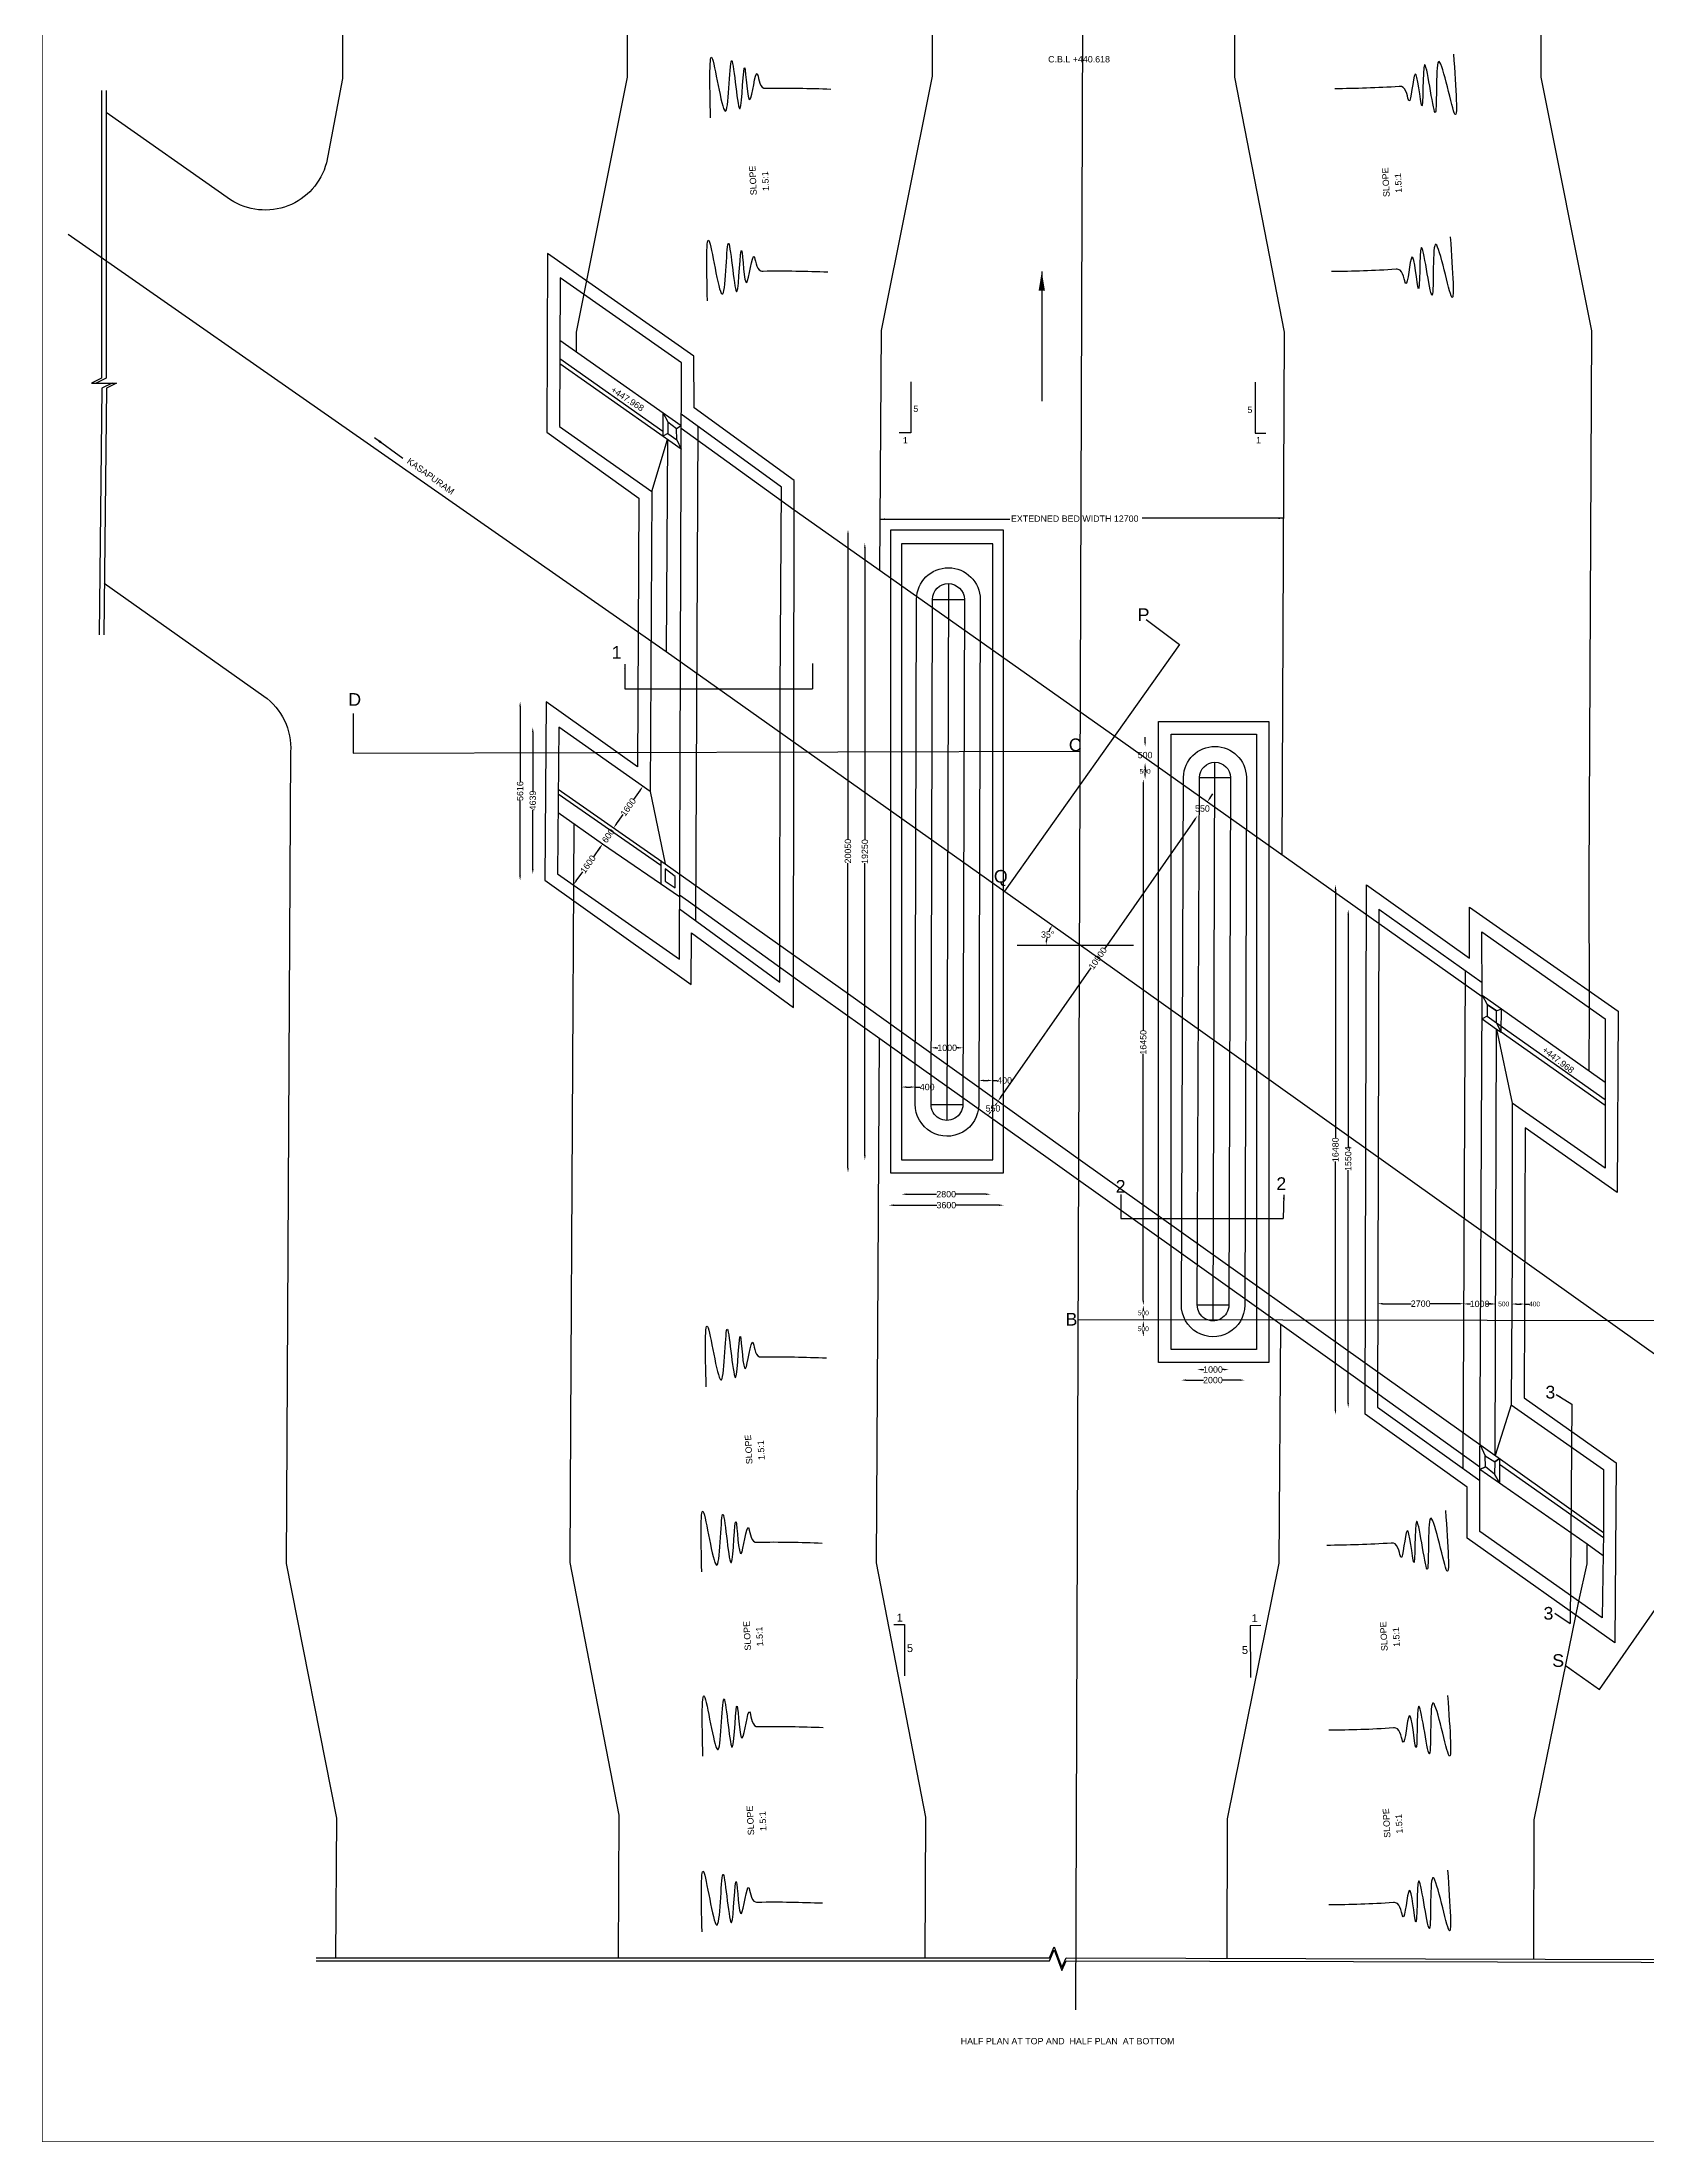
# Model space of a CAD drawing. Header units: inches. Extents: x -43035 to 47938, y -227984 to -120308.
# Drawn here: x -43035 to 7560, y -227984 to -161797 of the extents above; entities that cross this region are included whole.
import ezdxf

# ---------------------------------------------------------------- set-up
doc = ezdxf.new("R2010")
doc.units = ezdxf.units.IN
doc.header["$MEASUREMENT"] = 0
doc.styles.get("Standard").update_dxf_attribs({"font": 'arial.ttf'})
doc.dimstyles.new('ST100', dxfattribs={"dimtxt": 200, "dimasz": 150, "dimexe": 0, "dimexo": 300, "dimgap": 0.09, "dimtad": 0, "dimtih": 1, "dimtoh": 1, "dimdec": 0, "dimzin": 0, "dimdsep": 46, "dimtxsty": 'Standard', "dimcen": 0, "dimse1": 1, "dimse2": 1, "dimadec": 0, "dimazin": 0, "dimtfac": 1, "dimtdec": 0, "dimtofl": 0, "dimtmove": 0, "dimatfit": 3, "dimfxl": 2000, "dimtolj": 1, "dimtzin": 0, "dimarcsym": 0})

# ---------------------------------------------------------------- blocks, each defined once
blk = doc.blocks.new('*D99')
at = {"color": 0, "lineweight": -2, "transparency": 16777216}
for p, q in [((-27964, -182738), (-27964, -185107)), ((-27964, -188073), (-27964, -185704))]:
    blk.add_line(p, q, dxfattribs=at)
at = {"color": 0, "transparency": 16777216}
for points in [[(-27989, -182738), (-27939, -182738), (-27964, -182588)], [(-27989, -188073), (-27939, -188073), (-27964, -188223)]]:
    blk.add_solid(points, dxfattribs=at)
at = {"color": 0, "transparency": 16777216, "insert": (-27964, -185406), "char_height": 200, "attachment_point": 5, "rotation": 90}
blk.add_mtext('\\A1;5616', dxfattribs=at)
blk = doc.blocks.new('*D100')
at = {"color": 0, "lineweight": -2, "transparency": 16777216}
for p, q in [((-27564, -183543), (-27564, -185401)), ((-27564, -187866), (-27564, -186007))]:
    blk.add_line(p, q, dxfattribs=at)
at = {"color": 0, "transparency": 16777216}
for points in [[(-27589, -183543), (-27539, -183543), (-27564, -183393)], [(-27589, -187866), (-27539, -187866), (-27564, -188016)]]:
    blk.add_solid(points, dxfattribs=at)
at = {"color": 0, "transparency": 16777216, "insert": (-27564, -185704), "char_height": 200, "attachment_point": 5, "rotation": 90}
blk.add_mtext('\\A1;4639', dxfattribs=at)
blk = doc.blocks.new('*D101')
at = {"color": 0, "lineweight": -2, "transparency": 16777216}
for p, q in [((-25450, -187189), (-25655, -187478)), ((-26195, -188237), (-25990, -187949))]:
    blk.add_line(p, q, dxfattribs=at)
at = {"color": 0, "transparency": 16777216}
for points in [[(-25471, -187175), (-25430, -187204), (-25363, -187067)], [(-26216, -188223), (-26175, -188252), (-26282, -188360)]]:
    blk.add_solid(points, dxfattribs=at)
at = {"color": 0, "transparency": 16777216, "insert": (-25823, -187713), "char_height": 200, "attachment_point": 5, "rotation": 54.60704}
blk.add_mtext('\\A1;1600', dxfattribs=at)
blk = doc.blocks.new('*D102')
at = {"color": 0, "lineweight": -2, "transparency": 16777216}
for p, q in [((-24925, -186442), (-24839, -186319)), ((-25446, -187192), (-25532, -187315))]:
    blk.add_line(p, q, dxfattribs=at)
at = {"color": 0, "transparency": 16777216}
for points in [[(-24945, -186428), (-24904, -186457), (-25010, -186566)], [(-25466, -187178), (-25425, -187206), (-25360, -187069)]]:
    blk.add_solid(points, dxfattribs=at)
at = {"color": 0, "transparency": 16777216, "insert": (-25185, -186817), "char_height": 200, "attachment_point": 5, "rotation": 55.19869}
blk.add_mtext('\\A1;600', dxfattribs=at)
blk = doc.blocks.new('*D103')
at = {"color": 0, "lineweight": -2, "transparency": 16777216}
for p, q in [((-24181, -185381), (-24388, -185674)), ((-24927, -186441), (-24720, -186147))]:
    blk.add_line(p, q, dxfattribs=at)
at = {"color": 0, "transparency": 16777216}
for points in [[(-24201, -185366), (-24160, -185395), (-24094, -185258)], [(-24948, -186426), (-24907, -186455), (-25014, -186563)]]:
    blk.add_solid(points, dxfattribs=at)
at = {"color": 0, "transparency": 16777216, "insert": (-24554, -185911), "char_height": 200, "attachment_point": 5, "rotation": 54.85335}
blk.add_mtext('\\A1;1600', dxfattribs=at)
blk = doc.blocks.new('*D104')
at = {"color": 0, "lineweight": -2, "transparency": 16777216}
for p, q in [((-17628, -177316), (-17628, -186922)), ((-17628, -197284), (-17628, -187678))]:
    blk.add_line(p, q, dxfattribs=at)
at = {"color": 0, "transparency": 16777216}
for points in [[(-17653, -177316), (-17603, -177316), (-17628, -177166)], [(-17653, -197284), (-17603, -197284), (-17628, -197434)]]:
    blk.add_solid(points, dxfattribs=at)
at = {"color": 0, "transparency": 16777216, "insert": (-17628, -187300), "char_height": 200, "attachment_point": 5, "rotation": 90}
blk.add_mtext('\\A1;20050', dxfattribs=at)
blk = doc.blocks.new('*D105')
at = {"color": 0, "lineweight": -2, "transparency": 16777216}
for p, q in [((-17096, -177737), (-17096, -186946)), ((-17096, -196889), (-17096, -187680))]:
    blk.add_line(p, q, dxfattribs=at)
at = {"color": 0, "transparency": 16777216}
for points in [[(-17121, -177737), (-17071, -177737), (-17096, -177587)], [(-17121, -196889), (-17071, -196889), (-17096, -197039)]]:
    blk.add_solid(points, dxfattribs=at)
at = {"color": 0, "transparency": 16777216, "insert": (-17096, -187313), "char_height": 200, "attachment_point": 5, "rotation": 90}
blk.add_mtext('\\A1;19250', dxfattribs=at)
blk = doc.blocks.new('*D106')
at = {"color": 0, "lineweight": -2, "transparency": 16777216}
for p, q in [((-14853, -193498), (-14791, -193498)), ((-14152, -193498), (-14213, -193498))]:
    blk.add_line(p, q, dxfattribs=at)
at = {"color": 0, "transparency": 16777216}
for points in [[(-14853, -193473), (-14853, -193523), (-15003, -193498)], [(-14152, -193473), (-14152, -193523), (-14002, -193498)]]:
    blk.add_solid(points, dxfattribs=at)
at = {"color": 0, "transparency": 16777216, "insert": (-14502, -193498), "char_height": 200, "attachment_point": 5}
blk.add_mtext('\\A1;1000', dxfattribs=at)
blk = doc.blocks.new('*D107')
at = {"color": 0, "lineweight": -2, "transparency": 16777216}
for p, q in [((-15789, -194735), (-15656, -194735)), ((-15506, -194735), (-15356, -194735))]:
    blk.add_line(p, q, dxfattribs=at)
at = {"color": 0, "transparency": 16777216}
for points in [[(-15789, -194710), (-15789, -194760), (-15939, -194735)], [(-15656, -194710), (-15656, -194760), (-15506, -194735)]]:
    blk.add_solid(points, dxfattribs=at)
at = {"color": 0, "transparency": 16777216, "insert": (-15131, -194735), "char_height": 200, "attachment_point": 5}
blk.add_mtext('\\A1;400', dxfattribs=at)
blk = doc.blocks.new('*D108')
at = {"color": 0, "lineweight": -2, "transparency": 16777216}
for p, q in [((-13355, -194527), (-13216, -194527)), ((-13066, -194527), (-12916, -194527))]:
    blk.add_line(p, q, dxfattribs=at)
at = {"color": 0, "transparency": 16777216}
for points in [[(-13355, -194502), (-13355, -194552), (-13505, -194527)], [(-13216, -194502), (-13216, -194552), (-13066, -194527)]]:
    blk.add_solid(points, dxfattribs=at)
at = {"color": 0, "transparency": 16777216, "insert": (-12691, -194527), "char_height": 200, "attachment_point": 5}
blk.add_mtext('\\A1;400', dxfattribs=at)
blk = doc.blocks.new('*D109')
at = {"color": 0, "lineweight": -2, "transparency": 16777216}
for p, q in [((-13133, -195515), (-13131, -195511)), ((-12982, -195303), (-12984, -195307))]:
    blk.add_line(p, q, dxfattribs=at)
at = {"color": 0, "transparency": 16777216}
for points in [[(-13002, -195289), (-12961, -195318), (-12894, -195182)], [(-13153, -195500), (-13113, -195529), (-13221, -195637)]]:
    blk.add_solid(points, dxfattribs=at)
at = {"color": 0, "transparency": 16777216, "insert": (-13057, -195409), "char_height": 200, "attachment_point": 5}
blk.add_mtext('\\A1;550', dxfattribs=at)
blk = doc.blocks.new('*D110')
at = {"color": 0, "lineweight": -2, "transparency": 16777216}
for p, q in [((-6692, -186297), (-9543, -190376)), ((-12813, -195055), (-9963, -190977))]:
    blk.add_line(p, q, dxfattribs=at)
at = {"color": 0, "transparency": 16777216}
for points in [[(-6713, -186283), (-6672, -186311), (-6607, -186174)], [(-12833, -195041), (-12792, -195070), (-12899, -195178)]]:
    blk.add_solid(points, dxfattribs=at)
at = {"color": 0, "transparency": 16777216, "insert": (-9753, -190676), "char_height": 200, "attachment_point": 5, "rotation": 55.05558}
blk.add_mtext('\\A1;10900', dxfattribs=at)
blk = doc.blocks.new('*D111')
at = {"color": 0, "lineweight": -2, "transparency": 16777216}
for p, q in [((-6215, -185620), (-6128, -185498)), ((-6693, -186296), (-6780, -186419))]:
    blk.add_line(p, q, dxfattribs=at)
at = {"color": 0, "transparency": 16777216}
for points in [[(-6235, -185606), (-6194, -185635), (-6301, -185743)], [(-6714, -186282), (-6673, -186311), (-6607, -186174)]]:
    blk.add_solid(points, dxfattribs=at)
at = {"color": 0, "transparency": 16777216, "insert": (-6454, -185958), "char_height": 200, "attachment_point": 5}
blk.add_mtext('\\A1;550', dxfattribs=at)
blk = doc.blocks.new('*D112')
at = {"color": 0, "lineweight": -2, "transparency": 16777216}
for p, q in [((-8262, -183855), (-8262, -183705)), ((-8262, -184669), (-8262, -184819))]:
    blk.add_line(p, q, dxfattribs=at)
at = {"color": 0, "transparency": 16777216}
for points in [[(-8287, -183855), (-8237, -183855), (-8262, -184005)], [(-8287, -184669), (-8237, -184669), (-8262, -184519)]]:
    blk.add_solid(points, dxfattribs=at)
at = {"color": 0, "transparency": 16777216, "insert": (-8262, -184272), "char_height": 200, "attachment_point": 5}
blk.add_mtext('\\A1;500', dxfattribs=at)
blk = doc.blocks.new('*D113')
at = {"color": 0, "lineweight": -2, "transparency": 16777216}
for p, q in [((-8262, -184669), (-8262, -184709)), ((-8262, -184882), (-8262, -184862))]:
    blk.add_line(p, q, dxfattribs=at)
at = {"color": 0, "transparency": 16777216}
for points in [[(-8287, -184669), (-8237, -184669), (-8262, -184519)], [(-8287, -184882), (-8237, -184882), (-8262, -185032)]]:
    blk.add_solid(points, dxfattribs=at)
at = {"color": 0, "transparency": 16777216, "insert": (-8262, -184786), "char_height": 150, "attachment_point": 5}
blk.add_mtext('\\A1;500', dxfattribs=at)
blk = doc.blocks.new('*D114')
at = {"color": 0, "lineweight": -2, "transparency": 16777216}
for p, q in [((-8318, -185182), (-8318, -192957)), ((-8318, -201466), (-8318, -193691))]:
    blk.add_line(p, q, dxfattribs=at)
at = {"color": 0, "transparency": 16777216}
for points in [[(-8343, -185182), (-8293, -185182), (-8318, -185032)], [(-8343, -201466), (-8293, -201466), (-8318, -201616)]]:
    blk.add_solid(points, dxfattribs=at)
at = {"color": 0, "transparency": 16777216, "insert": (-8318, -193324), "char_height": 200, "attachment_point": 5, "rotation": 90}
blk.add_mtext('\\A1;16450', dxfattribs=at)
blk = doc.blocks.new('*D115')
at = {"color": 0, "lineweight": -2, "transparency": 16777216}
for p, q in [((-8318, -201766), (-8318, -201779)), ((-8318, -201946), (-8318, -201932))]:
    blk.add_line(p, q, dxfattribs=at)
at = {"color": 0, "transparency": 16777216}
for points in [[(-8343, -201766), (-8293, -201766), (-8318, -201616)], [(-8343, -201946), (-8293, -201946), (-8318, -202096)]]:
    blk.add_solid(points, dxfattribs=at)
at = {"color": 0, "transparency": 16777216, "insert": (-8318, -201856), "char_height": 150, "attachment_point": 5}
blk.add_mtext('\\A1;500', dxfattribs=at)
blk = doc.blocks.new('*D116')
at = {"color": 0, "lineweight": -2, "transparency": 16777216}
for p, q in [((-8318, -202246), (-8318, -202278)), ((-8318, -202463), (-8318, -202431))]:
    blk.add_line(p, q, dxfattribs=at)
at = {"color": 0, "transparency": 16777216}
for points in [[(-8343, -202246), (-8293, -202246), (-8318, -202096)], [(-8343, -202463), (-8293, -202463), (-8318, -202613)]]:
    blk.add_solid(points, dxfattribs=at)
at = {"color": 0, "transparency": 16777216, "insert": (-8318, -202354), "char_height": 150, "attachment_point": 5}
blk.add_mtext('\\A1;500', dxfattribs=at)
blk = doc.blocks.new('*D117')
at = {"color": 0, "lineweight": -2, "transparency": 16777216}
for p, q in [((-15785, -198112), (-14833, -198112)), ((-13281, -198112), (-14233, -198112))]:
    blk.add_line(p, q, dxfattribs=at)
at = {"color": 0, "transparency": 16777216}
for points in [[(-15785, -198087), (-15785, -198137), (-15935, -198112)], [(-13281, -198087), (-13281, -198137), (-13131, -198112)]]:
    blk.add_solid(points, dxfattribs=at)
at = {"color": 0, "transparency": 16777216, "insert": (-14533, -198112), "char_height": 200, "attachment_point": 5}
blk.add_mtext('\\A1;2800', dxfattribs=at)
blk = doc.blocks.new('*D118')
at = {"color": 0, "lineweight": -2, "transparency": 16777216}
for p, q in [((-16187, -198458), (-14825, -198458)), ((-12867, -198458), (-14229, -198458))]:
    blk.add_line(p, q, dxfattribs=at)
at = {"color": 0, "transparency": 16777216}
for points in [[(-16187, -198433), (-16187, -198483), (-16337, -198458)], [(-12867, -198433), (-12867, -198483), (-12717, -198458)]]:
    blk.add_solid(points, dxfattribs=at)
at = {"color": 0, "transparency": 16777216, "insert": (-14527, -198458), "char_height": 200, "attachment_point": 5}
blk.add_mtext('\\A1;3600', dxfattribs=at)
blk = doc.blocks.new('*D119')
at = {"color": 0, "lineweight": -2, "transparency": 16777216}
for p, q in [((-6471, -203639), (-6410, -203639)), ((-5771, -203639), (-5832, -203639))]:
    blk.add_line(p, q, dxfattribs=at)
at = {"color": 0, "transparency": 16777216}
for points in [[(-6471, -203614), (-6471, -203664), (-6621, -203639)], [(-5771, -203614), (-5771, -203664), (-5621, -203639)]]:
    blk.add_solid(points, dxfattribs=at)
at = {"color": 0, "transparency": 16777216, "insert": (-6121, -203639), "char_height": 200, "attachment_point": 5}
blk.add_mtext('\\A1;1000', dxfattribs=at)
blk = doc.blocks.new('*D120')
at = {"color": 0, "lineweight": -2, "transparency": 16777216}
for p, q in [((-6974, -203971), (-6424, -203971)), ((-5274, -203971), (-5824, -203971))]:
    blk.add_line(p, q, dxfattribs=at)
at = {"color": 0, "transparency": 16777216}
for points in [[(-6974, -203946), (-6974, -203996), (-7124, -203971)], [(-5274, -203946), (-5274, -203996), (-5124, -203971)]]:
    blk.add_solid(points, dxfattribs=at)
at = {"color": 0, "transparency": 16777216, "insert": (-6124, -203971), "char_height": 200, "attachment_point": 5}
blk.add_mtext('\\A1;2000', dxfattribs=at)
blk = doc.blocks.new('*D121')
at = {"color": 0, "lineweight": -2, "transparency": 16777216}
for p, q in [((-2261, -188511), (-2261, -196344)), ((-2261, -204911), (-2261, -197078))]:
    blk.add_line(p, q, dxfattribs=at)
at = {"color": 0, "transparency": 16777216}
for points in [[(-2286, -188511), (-2236, -188511), (-2261, -188361)], [(-2286, -204911), (-2236, -204911), (-2261, -205061)]]:
    blk.add_solid(points, dxfattribs=at)
at = {"color": 0, "transparency": 16777216, "insert": (-2261, -196711), "char_height": 200, "attachment_point": 5, "rotation": 90}
blk.add_mtext('\\A1;16480', dxfattribs=at)
blk = doc.blocks.new('*D122')
at = {"color": 0, "lineweight": -2, "transparency": 16777216}
for p, q in [((-1859, -189292), (-1859, -196626)), ((-1859, -204693), (-1859, -197359))]:
    blk.add_line(p, q, dxfattribs=at)
at = {"color": 0, "transparency": 16777216}
for points in [[(-1884, -189292), (-1834, -189292), (-1859, -189142)], [(-1884, -204693), (-1834, -204693), (-1859, -204843)]]:
    blk.add_solid(points, dxfattribs=at)
at = {"color": 0, "transparency": 16777216, "insert": (-1859, -196992), "char_height": 200, "attachment_point": 5, "rotation": 90}
blk.add_mtext('\\A1;15504', dxfattribs=at)
blk = doc.blocks.new('*D123')
at = {"color": 0, "lineweight": -2, "transparency": 16777216}
for p, q in [((-778, -201563), (125, -201563)), ((1629, -201563), (725, -201563))]:
    blk.add_line(p, q, dxfattribs=at)
at = {"color": 0, "transparency": 16777216}
for points in [[(-778, -201538), (-778, -201588), (-928, -201563)], [(1629, -201538), (1629, -201588), (1779, -201563)]]:
    blk.add_solid(points, dxfattribs=at)
at = {"color": 0, "transparency": 16777216, "insert": (425, -201563), "char_height": 200, "attachment_point": 5}
blk.add_mtext('\\A1;2700', dxfattribs=at)
blk = doc.blocks.new('*D124')
at = {"color": 0, "lineweight": -2, "transparency": 16777216}
for p, q in [((1929, -201570), (1994, -201570)), ((2638, -201570), (2572, -201570))]:
    blk.add_line(p, q, dxfattribs=at)
at = {"color": 0, "transparency": 16777216}
for points in [[(1929, -201545), (1929, -201595), (1779, -201570)], [(2638, -201545), (2638, -201595), (2788, -201570)]]:
    blk.add_solid(points, dxfattribs=at)
at = {"color": 0, "transparency": 16777216, "insert": (2283, -201570), "char_height": 200, "attachment_point": 5}
blk.add_mtext('\\A1;1000', dxfattribs=at)
blk = doc.blocks.new('*D125')
at = {"color": 0, "lineweight": -2, "transparency": 16777216}
for p, q in [((2638, -201573), (2488, -201573)), ((3446, -201573), (3596, -201573))]:
    blk.add_line(p, q, dxfattribs=at)
at = {"color": 0, "transparency": 16777216}
for points in [[(2638, -201548), (2638, -201598), (2788, -201573)], [(3446, -201548), (3446, -201598), (3296, -201573)]]:
    blk.add_solid(points, dxfattribs=at)
at = {"color": 0, "transparency": 16777216, "insert": (3042, -201573), "char_height": 150, "attachment_point": 5}
blk.add_mtext('\\A1;500', dxfattribs=at)
blk = doc.blocks.new('*D126')
at = {"color": 0, "lineweight": -2, "transparency": 16777216}
for p, q in [((3447, -201573), (3546, -201573)), ((3696, -201573), (3846, -201573))]:
    blk.add_line(p, q, dxfattribs=at)
at = {"color": 0, "transparency": 16777216}
for points in [[(3447, -201548), (3447, -201598), (3297, -201573)], [(3546, -201548), (3546, -201598), (3696, -201573)]]:
    blk.add_solid(points, dxfattribs=at)
at = {"color": 0, "transparency": 16777216, "insert": (4015, -201573), "char_height": 150, "attachment_point": 5}
blk.add_mtext('\\A1;400', dxfattribs=at)
blk = doc.blocks.new('*D129')
at = {"color": 0, "lineweight": -2, "transparency": 16777216}
for start, end in [(152.62134, 156.56266), (167.93916, 172.06105)]:
    blk.add_arc((-10299, -190259), 1083, start, end, dxfattribs=at)
at = {"color": 0, "transparency": 16777216}
for points in [[(-11283, -189747), (-11240, -189773), (-11183, -189632)], [(-11347, -190111), (-11397, -190107), (-11383, -190259)]]:
    blk.add_solid(points, dxfattribs=at)
at = {"color": 0, "transparency": 16777216, "insert": (-11331, -189930), "char_height": 200, "attachment_point": 5}
blk.add_mtext('\\A1;35°', dxfattribs=at)

msp = doc.modelspace()

# ---------------------------------------------------------------- linework, layer by layer
at = {"const_width": 25}
msp.add_lwpolyline([(-43022.9, -136889.6), (47925.5, -136889.6), (47925.5, -227971.5), (-43022.9, -227971.5)], close=True, dxfattribs=at)
for points in [[(-10442.6, -223814.7), (-10192.3, -152321.9)], [(-24585.5, -154068.7), (-24585.5, -162903.9), (-26196.7, -170940.1), (-26196.7, -171568.8)], [(-16627.2, -178443.9), (-16574.8, -170893), (-14958.9, -162871.4), (-14949.1, -154049.5)], [(-5437.4, -154029.4), (-5442, -162905.8), (-3881.6, -170937.9), (-3956.7, -187402.7)], [(5736.6, -194220.9), (5745.8, -192229.9), (5732.3, -188186), (5822.2, -170904.9), (4228.3, -162903.6), (4228.3, -154123.1)], [(-41156, -163323.3), (-41156, -172391.2), (-41473.9, -172553.8), (-40827.2, -172553.8), (-41150.5, -172707.6), (-41233.4, -180477.4)], [(-41011.1, -163322.8), (-41011.1, -172390.7), (-41329, -172553.3), (-40682.3, -172553.3), (-41005.6, -172707.2), (-41088.5, -180477)], [(-42210.8, -167858.6), (-23355.4, -181008.3), (-9757.5, -190642.4), (11553.2, -205819.1), (17968.7, -210405.3)], [(-27099.1, -168462), (-27124.6, -174099), (-24217.9, -176172.3), (-24262.8, -184642.9), (-27137.2, -182591.2), (-27182.4, -188213.3), (-22571.6, -191506.2), (-22565.5, -189878.1), (-19342.2, -192223), (-19320.2, -175615.1), (-22479.2, -173332.5), (-22488.4, -171698.8), (-27099.1, -168462)], [(-26701.6, -169233.3), (-26720.8, -173918), (-23806.6, -175966.7), (-23867.8, -185417.6), (-26746.1, -183391.1), (-26780.7, -188009.6), (-22943.6, -190703.5), (-22875.8, -171911.6), (-26701.6, -169233.3)], [(-26709.6, -171192), (-22882.9, -173881.4)], [(-22885.6, -174625), (-26712.7, -171938.4)], [(-26712, -171768.4), (-23462, -174060.6)], [(-15649, -172506.7), (-15649, -174110.6), (-16018, -174110.6)], [(-4788.2, -172521.6), (-4788.2, -174129.4), (-4458.8, -174129.4)], [(-23459.6, -173476.1), (-23468.7, -174215.7)], [(-23311.6, -173769.3), (-23311.4, -174138.7), (-23468.7, -174215.7)], [(-23459.6, -173476.1), (-23311.6, -173769.3), (-23030.7, -173981.7), (-22882.9, -173881.4)], [(-23025.7, -174336.1), (-23030.7, -173981.7)], [(-22937.9, -189120.6), (-19773.5, -191428.6), (-19760.9, -182270.9), (-19718.5, -175830.6), (-22881.7, -173526.7)], [(-22883.3, -173967.4), (-19321.4, -176540.7), (-9218.8, -183677.1), (2362.4, -191876.6), (2355.8, -189847), (6244.4, -192580.4), (6239.4, -197294.8), (3313.5, -195246), (3305, -199945), (3279.9, -204750.5), (6189.7, -206791.1), (6187.8, -208774.9), (6149, -211465.6), (2290.7, -208746.6), (2293.3, -207140.1), (2362.4, -191876.6)], [(-22364, -173903.7), (-22433.4, -189488.5)], [(-23806.6, -175966.7), (-23315.9, -174323), (-23355.4, -181008.3)], [(-23311.4, -174138.7), (-23025.7, -174336.1), (-22885.6, -174625)], [(-14968.6, -179365.4), (-13958.3, -179368.6)], [(-14463.5, -178868.1), (-14510.2, -195785.2)], [(-33227.9, -182960.2), (-33227.9, -184210), (-10303.7, -184149.1)], [(-6120, -202104.3), (-6058.3, -184499.2)], [(-6551.6, -184975.6), (-5568.5, -184975.6)], [(-26761.9, -185492.8), (-23527.1, -187738.7)], [(-26760.8, -185349), (-23385.6, -187694.9)], [(-23867.8, -185417.6), (-23385.6, -187694.9), (-17611.8, -191797.6), (-10303.3, -197039.9), (1772.2, -205637), (6187.8, -208774.9)], [(-26766.3, -186079), (-25363.4, -187066.7), (-22936.5, -188731.7)], [(-26271.1, -186427.6), (-26378.1, -205380.5), (-26395.6, -209723.3), (-24846.7, -217683.9), (-24875, -222181.6)], [(-23532.2, -187593), (-23526.6, -188326.9)], [(-23390.7, -187862), (-23392.8, -188250.6), (-23079.5, -188453.6), (-23079.5, -188097.3), (-23390.7, -187862)], [(-1282.3, -188360.3), (1959.4, -190669.6), (1959.4, -189061.7), (6650.3, -192342.4), (6620.1, -198062.1), (3720.1, -196019.1), (3683.8, -204530.8), (6587.8, -206573.1), (6548.9, -212251), (1886.5, -208947.6), (1895.1, -207346.3), (-1323, -205044.7), (-1282.3, -188360.3)], [(6177.2, -209508.8), (5669.2, -209140.1), (2294.9, -206784.9), (2295.3, -206712.5), (-1699.7, -203849.6), (-11322.5, -196986.5), (-15309.8, -194150.8), (-19031.2, -191504.2), (-22657, -188886.1), (-22936.3, -188683.2)], [(-891, -189122.9), (-938.3, -204822.1), (2293.3, -207140.1)], [(-891, -189122.9), (2361, -191442.8)], [(-12297.3, -190258.7), (-8622.2, -190258.7)], [(1823.5, -191059.4), (1756.7, -206755.2)], [(2362.2, -191836.6), (2525.6, -192131.9), (2525.6, -192501.5), (2359.2, -192581)], [(2362.2, -191836.6), (6242.3, -194578.2)], [(2359.2, -192581), (2813.7, -192905.1), (2967.1, -193006), (2975.9, -192270.2)], [(2525.6, -192501.5), (2818.3, -192709.1), (2967.1, -193006), (2818.3, -192709.1), (2811.2, -192332.3), (2525.6, -192131.9), (2811.2, -192332.3), (2975.9, -192270.2)], [(-16645.9, -193200.6), (-16739.9, -209728), (-15184.7, -217749.3), (-15207.6, -222181.6)], [(3279.9, -204750.5), (2773.4, -206348.5), (2813.7, -192905.1), (3313.5, -195246)], [(2818.3, -192709.1), (6241.7, -195125.7)], [(6241.5, -195316.8), (2967.1, -193006)], [(-15006.9, -195281.6), (-14007.8, -195281.6)], [(-6617.2, -201600.5), (-5622.7, -201603.7)], [(-5675.2, -222196.1), (-5660.8, -217803.2), (-4037.3, -209738.1), (-3984.9, -202219.8)], [(2298.4, -206011), (2461.7, -206352.6), (2758.2, -206543.5), (2907.7, -206443.9), (2758.2, -206543.5), (2753.3, -206932.7), (2909.1, -207213.5), (2753.3, -206932.7), (2469.1, -206705.1), (2294.9, -206784.9), (2469.1, -206705.1), (2461.7, -206352.6)], [(2907.7, -206443.9), (2909.1, -207213.5)], [(2908, -206621.6), (6185.5, -208929.7)], [(3988.8, -222220.2), (4002.4, -217831.3), (5407.2, -210942.8), (5669.2, -209766.2), (5669.2, -209140.1)], [(-16178.9, -211668.6), (-15849.4, -211668.6), (-15849.4, -213287.2)], [(-4614.8, -211708.3), (-4944.5, -211715.9), (-4943.5, -213343.2)], [(-34389.1, -222272.8), (-11273.7, -222272.8), (-11127.6, -221925.2), (-10883.1, -222577.5), (-10754.8, -222274.7), (11900.2, -222331.1)], [(-34388.9, -222181.6), (-11273.5, -222181.6), (-11127.4, -221834), (-10882.9, -222486.3), (-10754.5, -222183.5), (11900.4, -222239.9)]]:
    msp.add_lwpolyline(points)
for points in [[(-33541.5, -154086.4), (-33564.3, -162948.5), (-34071, -165608.4, -0.5118711), (-37088.1, -166768.8), (-41011.1, -164019.8)], [(-41071.2, -178854.3), (-36043, -182413.5, -0.2592308), (-35199.4, -184170.8), (-35340, -209753.8), (-33756, -217773.9), (-33784.6, -222173.6)], [(-14968.6, -179365.4, -0.9873256), (-13958.3, -179368.3), (-14007.9, -195287.3, -1.0025851), (-15006.9, -195281.6), (-14968.6, -179365.4)], [(-6551.6, -184975.6, -0.9691465), (-5568.5, -184975.6), (-5622.7, -201608.6, -1.0049431), (-6617.2, -201600.5), (-6551.6, -184975.6)]]:
    msp.add_lwpolyline(points, format="xyb")
for points in [[(-16281.9, -177177.1), (-12735.6, -177177.1), (-12735.6, -197451.8), (-16281.9, -197451.8)], [(-15938.5, -197030.7), (-13065.7, -197030.7), (-13065.7, -177610), (-15938.5, -177610)], [(-7837, -183214.4), (-4358.4, -183214.4), (-4358.4, -203416.3), (-7837, -203416.3)], [(-4748.5, -203007.5), (-7440, -203007.5), (-7440, -183608.4), (-4748.5, -183608.4)]]:
    msp.add_lwpolyline(points, close=True)
for points in [[(-15468.6, -179361.5, -0.9911004), (-13458.3, -179367.1), (-13507.9, -195288.8, -1.0017229), (-15506.9, -195279.1)], [(-7051.6, -184967.9, -0.9780759), (-5068.5, -184970.1), (-5122.7, -201610.2, -1.0035894), (-7117.2, -201596.6)]]:
    msp.add_lwpolyline(points, format="xyb", close=True)
for points in [[(-21961.2, -164190.3), (-21898, -162338.1), (-21477.1, -163970.6), (-21291.6, -162381.4), (-21029, -163893.5), (-20882.1, -162606.9), (-20721, -163611.9), (-20488.7, -162790.1), (-20276.8, -163248.3), (-20206.6, -163252.9), (-18168.2, -163279.5)], [(1458, -162176.8), (1485.6, -164029.9), (985.3, -162420), (877.9, -164016.3), (541.5, -162519), (457.8, -163811.1), (247.7, -162815.2), (55.9, -163647.5), (-178.2, -163200.1), (-248.5, -163199), (-2285.8, -163272.2)], [(-22059.4, -169953.6), (-21996.2, -168101.4), (-21575.3, -169733.9), (-21389.8, -168144.7), (-21127.2, -169656.8), (-20980.3, -168370.3), (-20819.2, -169375.3), (-20586.9, -168553.4), (-20375, -169011.7), (-20304.8, -169016.3), (-18266.4, -169042.9)], [(1356.8, -167939.5), (1384.4, -169792.6), (884.1, -168182.7), (776.6, -169779), (440.3, -168281.6), (356.5, -169573.8), (146.4, -168577.9), (-45.3, -169410.1), (-279.4, -168962.8), (-349.7, -168961.6), (-2387, -169034.9)], [(-22098.9, -204179.5), (-22035.7, -202327.3), (-21614.8, -203959.8), (-21429.4, -202370.6), (-21166.7, -203882.7), (-21019.8, -202596.1), (-20858.7, -203601.2), (-20626.5, -202779.3), (-20414.5, -203237.6), (-20344.4, -203242.2), (-18306, -203268.7)], [(-22236.4, -210016.2), (-22173.2, -208163.9), (-21752.3, -209796.5), (-21566.9, -208207.3), (-21304.2, -209719.3), (-21157.3, -208432.8), (-20996.2, -209437.8), (-20763.9, -208616), (-20552, -209074.2), (-20481.8, -209078.8), (-18443.4, -209105.4)], [(1205.9, -208085.8), (1233.5, -209939), (733.1, -208329), (625.7, -209925.4), (289.4, -208428), (205.6, -209720.2), (-4.5, -208724.2), (-196.2, -209556.5), (-430.4, -209109.2), (-500.7, -209108), (-2537.9, -209181.3)], [(-22201.6, -215827.8), (-22138.5, -213975.6), (-21717.6, -215608.1), (-21532.1, -214018.9), (-21269.5, -215531), (-21122.6, -214244.5), (-20961.5, -215249.5), (-20729.2, -214427.6), (-20517.3, -214885.9), (-20447.1, -214890.5), (-18408.7, -214917.1)], [(1274.1, -213913.3), (1301.7, -215766.4), (801.3, -214156.5), (693.9, -215752.9), (357.5, -214255.5), (273.8, -215547.6), (63.7, -214551.7), (-128.1, -215384), (-362.2, -214936.6), (-432.5, -214935.5), (-2469.7, -215008.8)], [(-22228.5, -221360.5), (-22165.3, -219508.2), (-21744.4, -221140.7), (-21558.9, -219551.6), (-21296.3, -221063.6), (-21149.4, -219777.1), (-20988.3, -220782.1), (-20756, -219960.3), (-20544.1, -220418.5), (-20473.9, -220423.1), (-18435.5, -220449.7)], [(1272.5, -219417.9), (1300.1, -221271), (799.8, -219661.1), (692.4, -221257.4), (356, -219760), (272.3, -221052.2), (62.2, -220056.3), (-129.6, -220888.5), (-363.7, -220441.2), (-434, -220440), (-2471.3, -220513.3)]]:
    msp.add_spline(points, degree=3)

# ---------------------------------------------------------------- texts
for s, height, p in [(' C.B.L +440.618', 200, (-11396.1, -162441.2)), ('5', 200, (-15568.3, -173455.7)), ('5', 200, (-5037.1, -173488)), ('1', 200, (-15896.9, -174450.4)), ('1', 200, (-4763.8, -174445.7)), (' EXTEDNED BED WIDTH 12700', 200, (-12568.2, -176919.8)), ('P', 400, (-8496.4, -180047.8)), ('1', 400, (-25075, -181235.2)), ('D', 400, (-33379.6, -182718.3)), ('C', 400, (-10666.5, -184150)), ('Q', 400, (-13028.6, -188292.9)), ('2', 400, (-9187.9, -198065)), ('2', 400, (-4125.3, -197978.9)), ('B', 400, (-10768.2, -202252.6)), ('3', 400, (4357.9, -204550.7)), ('3', 400, (4297.8, -211520.9)), ('1', 250, (-16093, -211584.2)), ('1', 250, (-4905.2, -211599.3)), ('5', 250, (-15771.2, -212543.5)), ('5', 250, (-5210.8, -212601.6)), ('S', 400, (4573.6, -213009.1)), (' HALF PLAN AT TOP AND  HALF PLAN  AT BOTTOM', 200, (-14151.5, -224905.2))]:
    msp.add_text(s, height=height).set_placement(p)
for s, rotation, p in [(' SLOPE', 92.865734, (-20497.1, -166698.2)), (' 1.5:1', 92.865734, (-20112, -166566)), (' SLOPE', 92.865734, (-546.2, -166755.8)), (' 1.5:1', 92.865734, (-161.1, -166623.6)), (' +447.968', 326.852587, (-25187.8, -172766.5)), (' KASAPURAM', 324.206489, (-31614.5, -175006)), (' +447.968', 322.462329, (4173.9, -193554.8)), (' SLOPE', 92.865734, (-20634.2, -206693.7)), (' 1.5:1', 92.865734, (-20249.1, -206561.5)), (' SLOPE', 92.865734, (-20679.1, -212567.6)), (' 1.5:1', 92.865734, (-20294, -212435.4)), (' SLOPE', 92.865734, (-609.7, -212582.5)), (' 1.5:1', 92.865734, (-224.6, -212450.3)), (' SLOPE', 92.865734, (-20578.5, -218387.6)), (' 1.5:1', 92.865734, (-20193.4, -218255.4)), (' SLOPE', 92.865734, (-523.1, -218468.9)), (' 1.5:1', 92.865734, (-138, -218336.7))]:
    msp.add_text(s, height=200, rotation=rotation).set_placement(p)

# ---------------------------------------------------------------- dimensions: what is measured, and where the dimension line sits
for base, p1, p2, text, override, picture, middle in [((-17628.4, -197433.8), (-17605.1, -177166.3), (-17605.1, -197433.8), '20050', {"dimtih": 0}, '*D104', (-17628.4, -187300.1)), ((-17095.7, -177587.4), (-17108.6, -197038.6), (-17108.6, -177587.4), '19250', {"dimtih": 0}, '*D105', (-17095.7, -187313)), ((-27964.3, -188223.1), (-27938.3, -182588), (-27938.3, -188223.1), '5616', {"dimtih": 0}, '*D99', (-27964.3, -185405.6)), ((-27563.9, -183392.8), (-27599.8, -188015.8), (-27599.8, -183392.8), '4639', {"dimtih": 0}, '*D100', (-27563.9, -185704.3)), ((-8318.4, -201615.6), (-8261.9, -185032.4), (-8261.9, -201615.6), '16450', {"dimtih": 0}, '*D114', (-8318.4, -193324)), ((-2260.9, -205060.5), (-2248.8, -188361.3), (-2248.8, -205060.5), '16480', {"dimtih": 0}, '*D121', (-2260.9, -196710.9)), ((-1858.7, -189141.8), (-1886.9, -204842.8), (-1886.9, -189141.8), '15504', {"dimtih": 0}, '*D122', (-1858.7, -196992.3)), ((-8318.4, -202095.8), (-8318.4, -201615.6), (-8318.4, -202095.8), '500', {"dimtxt": 150, "dimasz": 150}, '*D115', (-8318.4, -201855.7)), ((-8318.4, -202612.5), (-8318.4, -202095.8), (-8318.4, -202612.5), '500', {"dimtxt": 150, "dimasz": 150}, '*D116', (-8318.4, -202354.2))]:
    dim = msp.add_linear_dim(base=base, p1=p1, p2=p2, angle=90, text=text, dimstyle='ST100', override=override)
    dim.commit()
    dim.dimension.update_dxf_attribs({"geometry": picture, "text_midpoint": middle})
dim = msp.add_angular_dim_2l(base=(-11292.3, -189825.9), line1=((-23355.4, -181008.3), (-9757.5, -190642.4)), line2=((-12297.3, -190258.7), (-8622.2, -190258.7)), dimstyle='ST100')
dim.commit()
dim.dimension.update_dxf_attribs({"geometry": '*D129', "text_midpoint": (-11331.5, -189930)})
dim = msp.add_linear_dim(base=(-8261.9, -184518.9), p1=(-8261.9, -184005.4), p2=(-8261.9, -184518.9), angle=90, text='500', dimstyle='ST100')
dim.commit()
dim.dimension.update_dxf_attribs({"geometry": '*D112', "text_midpoint": (-8261.9, -184272.3), "dimtype": 160})
dim = msp.add_linear_dim(base=(-8261.9, -185032.4), p1=(-8261.9, -184518.9), p2=(-8261.9, -185032.4), angle=90, text='500', dimstyle='ST100', override={"dimtxt": 150, "dimasz": 150})
dim.commit()
dim.dimension.update_dxf_attribs({"geometry": '*D113', "text_midpoint": (-8261.9, -184785.8), "dimtype": 160})
for p1, p2, distance, text, picture, middle in [((-25010.5, -186565.5), (-24091.4, -185260.1), 3.7, '1600', '*D103', (-24554, -185910.7)), ((-25363.4, -187066.7), (-25013.5, -186563.4), -3.7, '600', '*D102', (-25185.4, -186817.2)), ((-12894.1, -195181.5), (-6602.1, -186177), 5.4, '10900', '*D110', (-9752.6, -190676.2)), ((-26282, -188359.7), (-25363.4, -187066.7), 0, '1600', '*D101', (-25822.7, -187713.2))]:
    dim = msp.add_aligned_dim(p1=p1, p2=p2, distance=distance, text=text, dimstyle='ST100', override={"dimtih": 0})
    dim.commit()
    dim.dimension.update_dxf_attribs({"geometry": picture, "text_midpoint": middle})
for p1, p2, distance, picture, middle in [((-6606.6, -186173.9), (-6301.3, -185742.7), 0, '*D111', (-6453.9, -185958.3)), ((-13222.4, -195635.3), (-12896, -195180.2), -2.3, '*D109', (-13057.4, -195409.1))]:
    dim = msp.add_aligned_dim(p1=p1, p2=p2, distance=distance, text='550', dimstyle='ST100')
    dim.commit()
    dim.dimension.update_dxf_attribs({"geometry": picture, "text_midpoint": middle})
for base, p1, p2, text, picture, middle in [((-14002.3, -193497.6), (-15002.6, -193494.5), (-14002.3, -193497.6), '1000', '*D106', (-14502.4, -193497.6)), ((-13065.7, -194526.7), (-13505.5, -194526.7), (-13065.7, -194526.7), '400', '*D108', (-12691, -194526.7)), ((-15505.6, -194734.8), (-15938.5, -194733.7), (-15505.6, -194734.8), '400', '*D107', (-15130.9, -194734.8)), ((-12717.4, -198458), (-16336.6, -198436.6), (-12717.4, -198436.6), '3600', '*D118', (-14527, -198458)), ((-13131.1, -198112), (-15935.2, -198118.2), (-13131.1, -198118.2), '2800', '*D117', (-14533.1, -198112)), ((1778.7, -201562.6), (-928.5, -201558.2), (1778.7, -201569.7), '2700', '*D123', (425.1, -201562.6)), ((2787.7, -201569.7), (1778.7, -201569.7), (2787.7, -201572.7), '1000', '*D124', (2283.2, -201569.7))]:
    dim = msp.add_linear_dim(base=base, p1=p1, p2=p2, text=text, dimstyle='ST100')
    dim.commit()
    dim.dimension.update_dxf_attribs({"geometry": picture, "text_midpoint": middle})
dim = msp.add_linear_dim(base=(3296.5, -201572.7), p1=(2787.7, -201569.7), p2=(3296.5, -201572.4), text='500', dimstyle='ST100', override={"dimtxt": 150, "dimasz": 150})
dim.commit()
dim.dimension.update_dxf_attribs({"geometry": '*D125', "text_midpoint": (3042.1, -201572.7)})
dim = msp.add_linear_dim(base=(3296.5, -201572.7), p1=(3696.5, -201572.7), p2=(3296.5, -201570.6), text='400', dimstyle='ST100', override={"dimtxt": 150, "dimasz": 150})
dim.commit()
dim.dimension.update_dxf_attribs({"geometry": '*D126', "text_midpoint": (4015.1, -201572.7), "dimtype": 160})
for base, p1, p2, picture, middle in [((-5124.4, -203970.8), (-7124.4, -203997.6), (-5124.4, -203997.6), '*D120', (-6124.4, -203970.8)), ((-5620.8, -203638.6), (-6620.8, -203631.9), (-5620.8, -203631.9), '*D119', (-6120.8, -203638.6))]:
    dim = msp.add_linear_dim(base=base, p1=p1, p2=p2, dimstyle='ST100')
    dim.commit()
    dim.dimension.update_dxf_attribs({"geometry": picture, "text_midpoint": middle})

# ---------------------------------------------------------------- leaders
for points, override in [([(-11519.3, -169029.7), (-11519.3, -173113.4)], {"dimasz": 600, "dimgap": 0.09, "dimtad": 0}), ([(-32555.1, -174267.4), (-31661.3, -174917.9)], {"dimasz": 250}), ([(-16616.2, -176835.8), (-12524, -176835.8)], {"dimgap": 0.09, "dimtad": 0}), ([(-3908.8, -176808.9), (-8357.9, -176808.9)], {"dimgap": 0.09, "dimtad": 0}), ([(-8230.7, -180000.2), (-7180, -180785.5), (-12691.1, -188564)], {"dimgap": 0.09, "dimtad": 0}), ([(-24660.5, -181406.4), (-24660.5, -182185.6), (-18746.2, -182185.6)], {"dimgap": 0.09, "dimtad": 0}), ([(-18742.1, -181390.5), (-18742.1, -182185.6)], {"dimgap": 0.09, "dimtad": 0}), ([(-9021.9, -198119.8), (-9021.9, -198873.7), (-3904.6, -198874.2)], {"dimgap": 0.09, "dimtad": 0}), ([(-3892.4, -198128.8), (-3904.6, -198874.2)], {"dimgap": 0.09, "dimtad": 0}), ([(18367.2, -200838.2), (18363.8, -202119.5), (-10366.5, -202076.1)], {"dimgap": 0.09, "dimtad": 0}), ([(4697, -204420.3), (5192.1, -204727.7), (5139.1, -211640.2)], {"dimgap": 0.09, "dimtad": 0}), ([(4994.8, -212965.2), (6062, -213727.4), (11553.2, -205819.1)], {"dimgap": 0.09, "dimtad": 0}), ([(4655, -211320.7), (5139.1, -211640.2)], {"dimgap": 0.09, "dimtad": 0})]:
    msp.add_leader(points, dimstyle='ST100', override=override)

doc.saveas('drawing.dxf')
